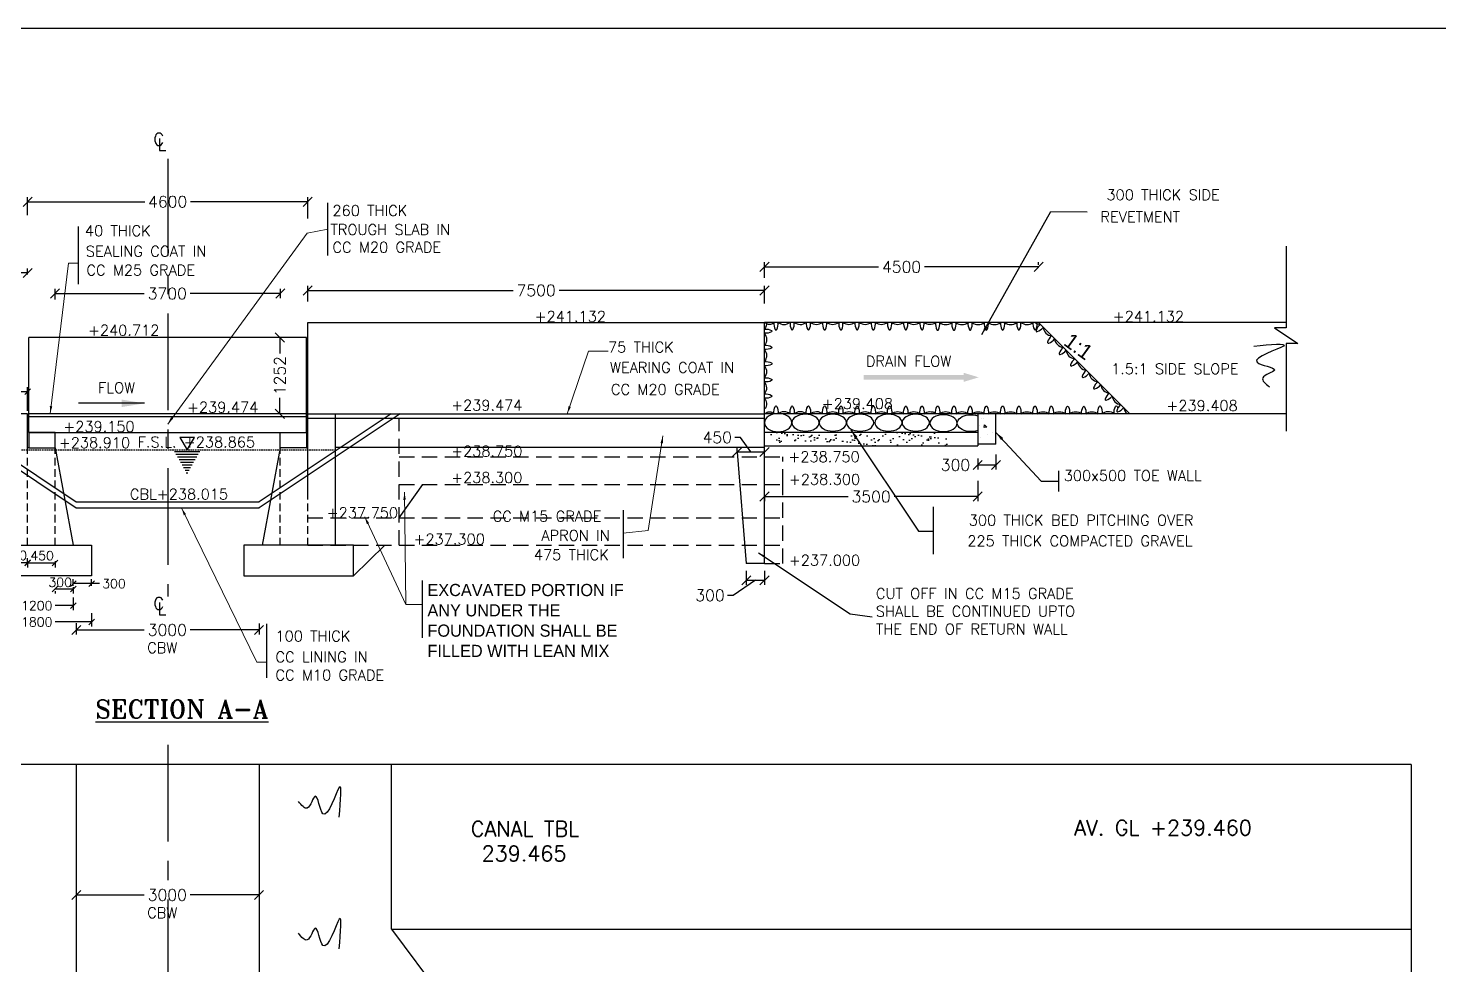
# Model space of a CAD drawing. Header units: inches. Extents: x 103704 to 206073, y -77340 to 89240.
# Drawn here: x 157000 to 180161, y -50198 to -34818 of the extents above; entities that cross this region are included whole.
import ezdxf
from ezdxf.enums import TextEntityAlignment as Align

# ---------------------------------------------------------------- set-up
doc = ezdxf.new("R2010")
doc.units = ezdxf.units.IN
doc.header["$LTSCALE"] = 100
doc.header["$MEASUREMENT"] = 0
doc.header["$PDMODE"] = 3
doc.linetypes.add('CENTER', pattern=[50.8, 31.75, -6.35, 6.35, -6.35])
doc.linetypes.add('DASHED2', pattern=[0.375, 0.25, -0.125])
for name, color, linetype in [('Center Line', 7, 'CENTER'), ('Dim', 7, 'Continuous'), ('dimensions', 7, 'Continuous'), ('HATCH', 8, 'Continuous'), ('HIDDEN LIGHT', 31, 'DASHED2'), ('Text', 7, 'Continuous')]:
    doc.layers.add(name, color=color, linetype=linetype)
doc.styles.add('ROMANS', font='romans')
doc.styles.add('ROMANT', font='romant')
doc.styles.get("Standard").update_dxf_attribs({"font": ''})
doc.styles.get('Standard').set_extended_font_data('Univers Extended')
doc.dimstyles.new('Raj-75', dxfattribs={"dimscale": 75, "dimtxt": 2, "dimasz": 1.25, "dimexe": 1, "dimexo": 0.625, "dimtad": 0, "dimtxsty": 'ROMANS', "dimblk": 'OBLIQUE', "dimcen": 1.25, "dimclrd": 256, "dimclre": 256, "dimclrt": 256, "dimadec": 0, "dimazin": 0, "dimtfac": 1, "dimtmove": 1, "dimatfit": 3, "dimfxl": 1, "dimlwd": -1, "dimlwe": -1, "dimarcsym": 0})
doc.dimstyles.new('SUR', dxfattribs={"dimscale": 50, "dimtxt": 2.5, "dimasz": 2.5, "dimexe": 1.5, "dimexo": 1.5, "dimtad": 1, "dimzin": 12, "dimtxsty": 'ROMANS', "dimcen": 2.5, "dimadec": 0, "dimazin": 0, "dimtfac": 1, "dimtmove": 0, "dimatfit": 3, "dimfxl": 1, "dimlwd": 15, "dimlwe": 15, "dimarcsym": 0})

# ---------------------------------------------------------------- blocks, each defined once
blk = doc.blocks.new('_Oblique')
at = {"color": 0, "linetype": 'ByBlock', "lineweight": -2}
blk.add_line((-0.5, -0.5), (0.5, 0.5), dxfattribs=at)
blk = doc.blocks.new('*D130')
at = {"layer": 'Defpoints', "color": 0, "ltscale": 5, "transparency": 16777216}
for p in [(300, -2179), (300, -2262), (600, -2262)]:
    blk.add_point(p, dxfattribs=at)
at = {"layer": 'Dim', "ltscale": 5, "transparency": 16777216}
for p, q in [((300, -2216), (300, -2104)), ((600, -2179), (300, -2179)), ((600, -2216), (600, -2104)), ((729, -2179), (600, -2179))]:
    blk.add_line(p, q, dxfattribs=at)
at = {"layer": 'Dim', "ltscale": 5, "transparency": 16777216, "xscale": 93.75, "yscale": 93.75, "zscale": 93.75, "rotation": 180}
blk.add_blockref('_Oblique', (300, -2179), dxfattribs=at)
at = {"layer": 'Dim', "ltscale": 5, "transparency": 16777216, "xscale": 93.75, "yscale": 93.75, "zscale": 93.75}
blk.add_blockref('_Oblique', (600, -2179), dxfattribs=at)
at = {"layer": 'Dim', "ltscale": 5, "transparency": 16777216, "insert": (968, -2179), "char_height": 150, "attachment_point": 5, "style": 'ROMANS'}
blk.add_mtext('300', dxfattribs=at)
blk = doc.blocks.new('*D131')
at = {"layer": 'Defpoints', "color": 0, "ltscale": 5, "transparency": 16777216}
for p in [(0, -2256), (0, -2268), (300, -2193)]:
    blk.add_point(p, dxfattribs=at)
at = {"layer": 'Dim', "ltscale": 5, "transparency": 16777216}
for p, q in [((300, -2268), (0, -2268)), ((0, -2303), (0, -2343)), ((300, -2240), (300, -2343))]:
    blk.add_line(p, q, dxfattribs=at)
at = {"layer": 'Dim', "ltscale": 5, "transparency": 16777216, "xscale": 93.75, "yscale": 93.75, "zscale": 93.75, "rotation": 180}
blk.add_blockref('_Oblique', (0, -2268), dxfattribs=at)
at = {"layer": 'Dim', "ltscale": 5, "transparency": 16777216, "xscale": 93.75, "yscale": 93.75, "zscale": 93.75}
blk.add_blockref('_Oblique', (300, -2268), dxfattribs=at)
at = {"layer": 'Dim', "ltscale": 5, "transparency": 16777216, "insert": (85, -2158), "char_height": 150, "attachment_point": 5, "style": 'ROMANS'}
blk.add_mtext('300', dxfattribs=at)
blk = doc.blocks.new('*D132')
at = {"layer": 'Defpoints', "color": 0, "ltscale": 5, "transparency": 16777216}
for p in [(-450, -1767), (-450, -1841), (0, -1766)]:
    blk.add_point(p, dxfattribs=at)
at = {"layer": 'Dim', "ltscale": 5, "transparency": 16777216}
for p, q in [((-450, -1814), (-450, -1916)), ((0, -1841), (-450, -1841)), ((0, -1812), (0, -1916))]:
    blk.add_line(p, q, dxfattribs=at)
at = {"layer": 'Dim', "ltscale": 5, "transparency": 16777216, "xscale": 93.75, "yscale": 93.75, "zscale": 93.75, "rotation": 180}
blk.add_blockref('_Oblique', (-450, -1841), dxfattribs=at)
at = {"layer": 'Dim', "ltscale": 5, "transparency": 16777216, "xscale": 93.75, "yscale": 93.75, "zscale": 93.75}
blk.add_blockref('_Oblique', (0, -1841), dxfattribs=at)
at = {"layer": 'Dim', "ltscale": 5, "transparency": 16777216, "insert": (-212, -1721), "char_height": 150, "attachment_point": 5, "style": 'ROMANS'}
blk.add_mtext('450', dxfattribs=at)
blk = doc.blocks.new('*D133')
at = {"layer": 'Defpoints', "color": 0, "ltscale": 5, "transparency": 16777216}
for p in [(-900, -1837), (-900, -1899), (-450, -1899)]:
    blk.add_point(p, dxfattribs=at)
at = {"layer": 'Dim', "ltscale": 5, "transparency": 16777216}
for p, q in [((-900, -1837), (-994, -1837)), ((-900, -1852), (-900, -1762)), ((-450, -1837), (-900, -1837)), ((-450, -1852), (-450, -1762)), ((-450, -1837), (-356, -1837))]:
    blk.add_line(p, q, dxfattribs=at)
at = {"layer": 'Dim', "ltscale": 5, "transparency": 16777216, "xscale": 93.75, "yscale": 93.75, "zscale": 93.75}
blk.add_blockref('_Oblique', (-900, -1837), dxfattribs=at)
at = {"layer": 'Dim', "ltscale": 5, "transparency": 16777216, "xscale": 93.75, "yscale": 93.75, "zscale": 93.75, "rotation": 180}
blk.add_blockref('_Oblique', (-450, -1837), dxfattribs=at)
at = {"layer": 'Dim', "ltscale": 5, "transparency": 16777216, "insert": (-653, -1717), "char_height": 150, "attachment_point": 5, "style": 'ROMANS'}
blk.add_mtext('450', dxfattribs=at)
blk = doc.blocks.new('*D134')
at = {"layer": 'Defpoints', "color": 0, "ltscale": 5, "transparency": 16777216}
for p in [(-1200, -1837), (-1200, -1920), (-900, -1920)]:
    blk.add_point(p, dxfattribs=at)
at = {"layer": 'Dim', "ltscale": 5, "transparency": 16777216}
for p, q in [((-1200, -1873), (-1200, -1762)), ((-900, -1837), (-1200, -1837)), ((-900, -1873), (-900, -1762))]:
    blk.add_line(p, q, dxfattribs=at)
at = {"layer": 'Dim', "ltscale": 5, "transparency": 16777216, "xscale": 93.75, "yscale": 93.75, "zscale": 93.75, "rotation": 180}
blk.add_blockref('_Oblique', (-1200, -1837), dxfattribs=at)
at = {"layer": 'Dim', "ltscale": 5, "transparency": 16777216, "xscale": 93.75, "yscale": 93.75, "zscale": 93.75}
blk.add_blockref('_Oblique', (-900, -1837), dxfattribs=at)
at = {"layer": 'Dim', "ltscale": 5, "transparency": 16777216, "insert": (-1043, -1700), "char_height": 150, "attachment_point": 5, "style": 'ROMANS'}
blk.add_mtext('300', dxfattribs=at)
blk = doc.blocks.new('*D135')
at = {"layer": 'Defpoints', "color": 0, "ltscale": 5, "transparency": 16777216}
for p in [(-1200, -2617), (600, -2617), (-1200, -2809)]:
    blk.add_point(p, dxfattribs=at)
at = {"layer": 'Dim', "ltscale": 5, "transparency": 16777216}
for p, q in [((-1200, -2663), (-1200, -2884)), ((600, -2663), (600, -2884)), ((-1200, -2809), (-600, -2809)), ((600, -2809), (0, -2809))]:
    blk.add_line(p, q, dxfattribs=at)
at = {"layer": 'Dim', "ltscale": 5, "transparency": 16777216, "xscale": 93.75, "yscale": 93.75, "zscale": 93.75, "rotation": 180}
blk.add_blockref('_Oblique', (-1200, -2809), dxfattribs=at)
at = {"layer": 'Dim', "ltscale": 5, "transparency": 16777216, "xscale": 93.75, "yscale": 93.75, "zscale": 93.75}
blk.add_blockref('_Oblique', (600, -2809), dxfattribs=at)
at = {"layer": 'Dim', "ltscale": 5, "transparency": 16777216, "insert": (-300, -2809), "char_height": 150, "attachment_point": 5, "style": 'ROMANS'}
blk.add_mtext('1800', dxfattribs=at)
blk = doc.blocks.new('*D136')
at = {"layer": 'Defpoints', "color": 0, "ltscale": 5, "transparency": 16777216}
for p in [(-900, -2362), (-900, -2541), (300, -2362)]:
    blk.add_point(p, dxfattribs=at)
at = {"layer": 'Dim', "ltscale": 5, "transparency": 16777216}
for p, q in [((-900, -2409), (-900, -2616)), ((-900, -2541), (-600, -2541)), ((300, -2541), (0, -2541)), ((300, -2409), (300, -2616))]:
    blk.add_line(p, q, dxfattribs=at)
at = {"layer": 'Dim', "ltscale": 5, "transparency": 16777216, "xscale": 93.75, "yscale": 93.75, "zscale": 93.75, "rotation": 180}
blk.add_blockref('_Oblique', (-900, -2541), dxfattribs=at)
at = {"layer": 'Dim', "ltscale": 5, "transparency": 16777216, "xscale": 93.75, "yscale": 93.75, "zscale": 93.75}
blk.add_blockref('_Oblique', (300, -2541), dxfattribs=at)
at = {"layer": 'Dim', "ltscale": 5, "transparency": 16777216, "insert": (-300, -2541), "char_height": 150, "attachment_point": 5, "style": 'ROMANS'}
blk.add_mtext('1200', dxfattribs=at)
blk = doc.blocks.new('*D8')
at = {"layer": 'Defpoints', "color": 0, "transparency": 16777216}
for p in [(156990, -38837), (156990, -38909), (151990, -39067)]:
    blk.add_point(p, dxfattribs=at)
at = {"layer": 'Dim', "transparency": 16777216}
for p, q in [((151990, -39020), (151990, -38762)), ((151990, -38837), (154113, -38837)), ((156990, -38837), (154867, -38837)), ((156990, -38862), (156990, -38762))]:
    blk.add_line(p, q, dxfattribs=at)
at = {"layer": 'Dim', "transparency": 16777216, "xscale": 150, "yscale": 150, "zscale": 150, "rotation": 180}
blk.add_blockref('_Oblique', (151990, -38837), dxfattribs=at)
at = {"layer": 'Dim', "transparency": 16777216, "xscale": 150, "yscale": 150, "zscale": 150}
blk.add_blockref('_Oblique', (156990, -38837), dxfattribs=at)
at = {"layer": 'Dim', "transparency": 16777216, "insert": (154490, -38837), "char_height": 187.5, "attachment_point": 5, "style": 'ROMANS'}
blk.add_mtext('5000', dxfattribs=at)
blk = doc.blocks.new('*D9')
at = {"layer": 'Defpoints', "color": 0, "transparency": 16777216}
for p in [(157440, -39321), (161140, -39175), (161140, -39300)]:
    blk.add_point(p, dxfattribs=at)
at = {"layer": 'Dim', "transparency": 16777216}
for p, q in [((157440, -39274), (157440, -39100)), ((161140, -39253), (161140, -39100)), ((157440, -39175), (158906, -39175)), ((161140, -39175), (159661, -39175))]:
    blk.add_line(p, q, dxfattribs=at)
at = {"layer": 'Dim', "transparency": 16777216, "xscale": 150, "yscale": 150, "zscale": 150, "rotation": 180}
blk.add_blockref('_Oblique', (157440, -39175), dxfattribs=at)
at = {"layer": 'Dim', "transparency": 16777216, "xscale": 150, "yscale": 150, "zscale": 150}
blk.add_blockref('_Oblique', (161140, -39175), dxfattribs=at)
at = {"layer": 'Dim', "transparency": 16777216, "insert": (159284, -39175), "char_height": 187.5, "attachment_point": 5, "style": 'ROMANS'}
blk.add_mtext('3700', dxfattribs=at)
blk = doc.blocks.new('*D10')
at = {"layer": 'Defpoints', "color": 0, "transparency": 16777216}
for p in [(169090, -39125), (161590, -39353), (169090, -39387)]:
    blk.add_point(p, dxfattribs=at)
at = {"layer": 'Dim', "transparency": 16777216}
for p, q in [((161590, -39306), (161590, -39050)), ((161590, -39125), (164963, -39125)), ((169090, -39125), (165717, -39125)), ((169090, -39340), (169090, -39050))]:
    blk.add_line(p, q, dxfattribs=at)
at = {"layer": 'Dim', "transparency": 16777216, "xscale": 150, "yscale": 150, "zscale": 150, "rotation": 180}
blk.add_blockref('_Oblique', (161590, -39125), dxfattribs=at)
at = {"layer": 'Dim', "transparency": 16777216, "xscale": 150, "yscale": 150, "zscale": 150}
blk.add_blockref('_Oblique', (169090, -39125), dxfattribs=at)
at = {"layer": 'Dim', "transparency": 16777216, "insert": (165340, -39125), "char_height": 187.5, "attachment_point": 5, "style": 'ROMANS'}
blk.add_mtext('7500', dxfattribs=at)
blk = doc.blocks.new('*D13')
at = {"layer": 'Defpoints', "color": 0, "transparency": 16777216}
for p in [(168640, -41825), (169090, -41777), (169090, -41825)]:
    blk.add_point(p, dxfattribs=at)
at = {"layer": 'Dim', "transparency": 16777216}
for p, q in [((168696, -41538), (168602, -41538)), ((168865, -41777), (168696, -41538)), ((168640, -41778), (168640, -41702)), ((168640, -41777), (169090, -41777)), ((169090, -41778), (169090, -41702))]:
    blk.add_line(p, q, dxfattribs=at)
at = {"layer": 'Dim', "transparency": 16777216, "xscale": 150, "yscale": 150, "zscale": 150, "rotation": 180}
blk.add_blockref('_Oblique', (168640, -41777), dxfattribs=at)
at = {"layer": 'Dim', "transparency": 16777216, "xscale": 150, "yscale": 150, "zscale": 150}
blk.add_blockref('_Oblique', (169090, -41777), dxfattribs=at)
at = {"layer": 'Dim', "transparency": 16777216, "insert": (168314, -41538), "char_height": 187.5, "attachment_point": 5, "style": 'ROMANS'}
blk.add_mtext('450', dxfattribs=at)
blk = doc.blocks.new('Water Level')
for p, q in [((595, -94), (-595, -94)), ((523, -219), (-523, -219)), ((451, -344), (-451, -344)), ((379, -469), (-379, -469)), ((307, -594), (-307, -594)), ((234, -719), (-234, -719)), ((162, -844), (-162, -844)), ((90, -969), (-90, -969)), ((41, -1094), (-36, -1094))]:
    blk.add_line(p, q)
blk.add_lwpolyline([(342, 592), (-342, 592), (0, 0)], close=True)
blk = doc.blocks.new('canal sec')
at = {"color": 30}
for p, q in [((183390, -1037), (186390, -1037)), ((183390, -1137), (186390, -1137))]:
    blk.add_line(p, q, dxfattribs=at)
at = {"layer": 'Dim'}
for p, q in [((181073, 408), (183390, -1137)), ((181223, 408), (183390, -1037)), ((188708, 408), (186390, -1137)), ((188558, 408), (186390, -1037))]:
    blk.add_line(p, q, dxfattribs=at)
blk.add_lwpolyline([(181741, 109), (182077, 109), (182077, -115)], dxfattribs=at)
at = {"layer": 'HIDDEN LIGHT', "color": 4}
blk.add_line((182115, -187), (187665, -187), dxfattribs=at)
at = {"layer": 'HATCH', "xscale": 0.3499999999985448, "yscale": 0.3499999999985448, "zscale": 0.3499999999985448}
blk.add_blockref('Water Level', (185209, -187), dxfattribs=at)
at = {"color": 30}
for s, p in [('1.5', (181759, 148)), (' 1', (182010, -70))]:
    blk.add_text(s, height=140, dxfattribs=at).set_placement(p)
at = {"layer": 'Text', "color": 4, "style": 'ROMANS'}
blk.add_text('F.S.L. +238.865', height=175, dxfattribs=at).set_placement((184398, -145))
at = {"layer": 'Text', "insert": (185882, -825), "char_height": 175, "width": 2277.28, "attachment_point": 3, "style": 'ROMANS'}
blk.add_mtext('CBL+238.015', dxfattribs=at)
blk = doc.blocks.new('*D32')
at = {"layer": 'Defpoints', "color": 0, "transparency": 16777216}
for p in [(161132, -39898), (161332, -39898), (161332, -41150)]:
    blk.add_point(p, dxfattribs=at)
at = {"layer": 'Dim', "transparency": 16777216}
for p, q in [((161285, -39898), (161057, -39898)), ((161132, -39898), (161132, -40160)), ((161132, -41150), (161132, -40887)), ((161285, -41150), (161057, -41150))]:
    blk.add_line(p, q, dxfattribs=at)
at = {"layer": 'Dim', "transparency": 16777216, "xscale": 150, "yscale": 150, "zscale": 150}
for p, rotation in [((161132, -39898), 90), ((161132, -41150), 270)]:
    blk.add_blockref('_Oblique', p, dxfattribs=dict(at, rotation=rotation))
at = {"layer": 'Dim', "transparency": 16777216, "insert": (161132, -40524), "char_height": 187.5, "attachment_point": 5, "rotation": 90, "style": 'ROMANS'}
blk.add_mtext('1252', dxfattribs=at)
blk = doc.blocks.new('*D68')
at = {"layer": 'Defpoints', "color": 0, "transparency": 16777216}
for p in [(168790, -43685), (169090, -43685), (169090, -43884)]:
    blk.add_point(p, dxfattribs=at)
at = {"layer": 'Dim', "transparency": 16777216}
for p, q in [((168790, -43731), (168790, -43959)), ((169090, -43731), (169090, -43959)), ((168940, -43884), (168577, -44132)), ((168790, -43884), (169090, -43884)), ((168577, -44132), (168483, -44132))]:
    blk.add_line(p, q, dxfattribs=at)
at = {"layer": 'Dim', "transparency": 16777216, "xscale": 150, "yscale": 150, "zscale": 150, "rotation": 180}
blk.add_blockref('_Oblique', (168790, -43884), dxfattribs=at)
at = {"layer": 'Dim', "transparency": 16777216, "xscale": 150, "yscale": 150, "zscale": 150}
blk.add_blockref('_Oblique', (169090, -43884), dxfattribs=at)
at = {"layer": 'Dim', "transparency": 16777216, "insert": (168195, -44132), "char_height": 187.5, "attachment_point": 5, "style": 'ROMANS'}
blk.add_mtext('300', dxfattribs=at)
blk = doc.blocks.new('abt')
at = {"ltscale": 5}
for p, q in [((130832, -23289), (130832, -22979)), ((130402, -23539), (130102, -25139))]:
    blk.add_line(p, q, dxfattribs=at)
at = {"linetype": 'DASHED2', "ltscale": 5}
for p, q in [((130402, -25139), (130402, -23539)), ((130852, -25139), (130852, -23539))]:
    blk.add_line(p, q, dxfattribs=at)
at = {"ltscale": 5}
blk.add_lwpolyline([(130832, -23539), (130852, -23539), (130852, -22979), (131302, -22979), (131302, -25139)], dxfattribs=at)
for points in [[(130402, -23289), (130832, -23289), (130832, -23539), (130402, -23539)], [(129802, -25639), (131602, -25639), (131602, -25139), (129802, -25139)]]:
    blk.add_lwpolyline(points, close=True, dxfattribs=at)
blk = doc.blocks.new('*D70')
at = {"layer": 'Defpoints', "color": 0, "transparency": 16777216}
for p in [(161590, -37669), (156990, -37934), (161590, -37989)]:
    blk.add_point(p, dxfattribs=at)
at = {"layer": 'Dim', "transparency": 16777216}
for p, q in [((156990, -37887), (156990, -37594)), ((156990, -37669), (158913, -37669)), ((161590, -37669), (159667, -37669)), ((161590, -37942), (161590, -37594))]:
    blk.add_line(p, q, dxfattribs=at)
at = {"layer": 'Dim', "transparency": 16777216, "xscale": 150, "yscale": 150, "zscale": 150, "rotation": 180}
blk.add_blockref('_Oblique', (156990, -37669), dxfattribs=at)
at = {"layer": 'Dim', "transparency": 16777216, "xscale": 150, "yscale": 150, "zscale": 150}
blk.add_blockref('_Oblique', (161590, -37669), dxfattribs=at)
at = {"layer": 'Dim', "transparency": 16777216, "insert": (159290, -37669), "char_height": 187.5, "attachment_point": 5, "style": 'ROMANS'}
blk.add_mtext('4600', dxfattribs=at)
blk = doc.blocks.new('*D81')
at = {"layer": 'Defpoints', "color": 0, "transparency": 16777216}
for p in [(172590, -41840), (172890, -41773), (172890, -41991)]:
    blk.add_point(p, dxfattribs=at)
at = {"layer": 'Dim', "transparency": 16777216}
for p, q in [((172590, -41886), (172590, -42066)), ((172890, -41820), (172890, -42066)), ((172590, -41991), (172890, -41991))]:
    blk.add_line(p, q, dxfattribs=at)
at = {"layer": 'Dim', "transparency": 16777216, "xscale": 150, "yscale": 150, "zscale": 150, "rotation": 180}
blk.add_blockref('_Oblique', (172590, -41991), dxfattribs=at)
at = {"layer": 'Dim', "transparency": 16777216, "xscale": 150, "yscale": 150, "zscale": 150}
blk.add_blockref('_Oblique', (172890, -41991), dxfattribs=at)
at = {"layer": 'Dim', "transparency": 16777216, "insert": (172225, -41991), "char_height": 187.5, "attachment_point": 5, "style": 'ROMANS'}
blk.add_mtext('300', dxfattribs=at)
blk = doc.blocks.new('*D79')
at = {"layer": 'Defpoints', "color": 0, "transparency": 16777216}
for p in [(172590, -42204), (169090, -42463, 0), (169090, -42509)]:
    blk.add_point(p, dxfattribs=at)
at = {"layer": 'Dim', "transparency": 16777216}
for p, q in [((172590, -42251), (172590, -42584)), ((169090, -42509), (170463, -42509)), ((169090, -42510), (169090, -42584)), ((172590, -42509), (171217, -42509))]:
    blk.add_line(p, q, dxfattribs=at)
at = {"layer": 'Dim', "transparency": 16777216, "xscale": 150, "yscale": 150, "zscale": 150, "rotation": 180}
blk.add_blockref('_Oblique', (169090, -42509), dxfattribs=at)
at = {"layer": 'Dim', "transparency": 16777216, "xscale": 150, "yscale": 150, "zscale": 150}
blk.add_blockref('_Oblique', (172590, -42509), dxfattribs=at)
at = {"layer": 'Dim', "transparency": 16777216, "insert": (170840, -42509), "char_height": 187.5, "attachment_point": 5, "style": 'ROMANS'}
blk.add_mtext('3500', dxfattribs=at)
blk = doc.blocks.new('*D80')
at = {"layer": 'Defpoints', "color": 0, "transparency": 16777216}
for p in [(169090, -38737), (173590, -38751), (169090, -38965)]:
    blk.add_point(p, dxfattribs=at)
at = {"layer": 'Dim', "transparency": 16777216}
for p, q in [((169090, -38918), (169090, -38662)), ((173590, -38704), (173590, -38662)), ((169090, -38737), (170963, -38737)), ((173590, -38737), (171717, -38737))]:
    blk.add_line(p, q, dxfattribs=at)
at = {"layer": 'Dim', "transparency": 16777216, "xscale": 150, "yscale": 150, "zscale": 150, "rotation": 180}
blk.add_blockref('_Oblique', (169090, -38737), dxfattribs=at)
at = {"layer": 'Dim', "transparency": 16777216, "xscale": 150, "yscale": 150, "zscale": 150}
blk.add_blockref('_Oblique', (173590, -38737), dxfattribs=at)
at = {"layer": 'Dim', "transparency": 16777216, "insert": (171340, -38737), "char_height": 187.5, "attachment_point": 5, "style": 'ROMANS'}
blk.add_mtext('4500', dxfattribs=at)
blk = doc.blocks.new('*D111')
at = {"layer": 'Defpoints', "color": 0, "transparency": 16777216}
for p in [(157790, -44542), (160790, -44548), (160790, -44700)]:
    blk.add_point(p, dxfattribs=at)
at = {"layer": 'Dim', "transparency": 16777216}
for p, q in [((157790, -44589), (157790, -44775)), ((157790, -44700), (158906, -44700)), ((160790, -44700), (159661, -44700)), ((160790, -44595), (160790, -44775))]:
    blk.add_line(p, q, dxfattribs=at)
at = {"layer": 'Dim', "transparency": 16777216, "xscale": 150, "yscale": 150, "zscale": 150, "rotation": 180}
blk.add_blockref('_Oblique', (157790, -44700), dxfattribs=at)
at = {"layer": 'Dim', "transparency": 16777216, "xscale": 150, "yscale": 150, "zscale": 150}
blk.add_blockref('_Oblique', (160790, -44700), dxfattribs=at)
at = {"layer": 'Dim', "transparency": 16777216, "insert": (159284, -44700), "char_height": 187.5, "attachment_point": 5, "style": 'ROMANS'}
blk.add_mtext('3000', dxfattribs=at)
blk = doc.blocks.new('*D112')
at = {"layer": 'Defpoints', "color": 0, "transparency": 16777216}
for p in [(157790, -48893), (160790, -48899), (160790, -49052)]:
    blk.add_point(p, dxfattribs=at)
at = {"layer": 'Dim', "transparency": 16777216}
for p, q in [((157790, -48940), (157790, -49127)), ((157790, -49052), (158906, -49052)), ((160790, -49052), (159661, -49052)), ((160790, -48946), (160790, -49127))]:
    blk.add_line(p, q, dxfattribs=at)
at = {"layer": 'Dim', "transparency": 16777216, "xscale": 150, "yscale": 150, "zscale": 150, "rotation": 180}
blk.add_blockref('_Oblique', (157790, -49052), dxfattribs=at)
at = {"layer": 'Dim', "transparency": 16777216, "xscale": 150, "yscale": 150, "zscale": 150}
blk.add_blockref('_Oblique', (160790, -49052), dxfattribs=at)
at = {"layer": 'Dim', "transparency": 16777216, "insert": (159284, -49052), "char_height": 187.5, "attachment_point": 5, "style": 'ROMANS'}
blk.add_mtext('3000', dxfattribs=at)
blk = doc.blocks.new('*D128')
at = {"layer": 'Defpoints', "color": 0, "transparency": 16777216}
for p in [(155490, -40788), (155490, -40914), (156990, -41150)]:
    blk.add_point(p, dxfattribs=at)
at = {"layer": 'Dim', "transparency": 16777216}
for p, q in [((155490, -40867), (155490, -40713)), ((156990, -41103), (156990, -40713)), ((155490, -40788), (155929, -40788)), ((156990, -40788), (156551, -40788))]:
    blk.add_line(p, q, dxfattribs=at)
at = {"layer": 'Dim', "transparency": 16777216, "xscale": 93.75, "yscale": 93.75, "zscale": 93.75, "rotation": 180}
blk.add_blockref('_Oblique', (155490, -40788), dxfattribs=at)
at = {"layer": 'Dim', "transparency": 16777216, "xscale": 93.75, "yscale": 93.75, "zscale": 93.75}
blk.add_blockref('_Oblique', (156990, -40788), dxfattribs=at)
at = {"layer": 'Dim', "transparency": 16777216, "insert": (156240, -40788), "char_height": 150, "attachment_point": 5, "style": 'ROMANS'}
blk.add_mtext('2000', dxfattribs=at)
blk = doc.blocks.new('A$C61032902')
at = {"linetype": 'DASHED2', "ltscale": 5}
for p, q in [((-900, -1550), (-900, 610)), ((-450, -1550), (-450, 50)), ((0, -1550), (0, 50))]:
    blk.add_line(p, q, dxfattribs=at)
at = {"ltscale": 5}
for p, q in [((-430, 300), (-430, 610)), ((0, 50), (300, -1550))]:
    blk.add_line(p, q, dxfattribs=at)
blk.add_lwpolyline([(-430, 50), (-450, 50), (-450, 610), (-900, 610)], dxfattribs=at)
for points in [[(0, 300), (-430, 300), (-430, 50), (0, 50)], [(600, -2050), (-1200, -2050), (-1200, -1550), (600, -1550)]]:
    blk.add_lwpolyline(points, close=True, dxfattribs=at)
at = {"layer": 'Dim', "ltscale": 5}
for base, p1, p2, picture, middle in [((-1200, -1836.625), (-900, -1919.777), (-1200, -1919.777), '*D134', (-1042.54, -1700.15)), ((-900, -1836.508), (-450, -1898.625), (-900, -1898.625), '*D133', (-652.632, -1716.977)), ((-450, -1840.584), (0, -1765.584), (-450, -1767.173), '*D132', (-212.413, -1721.053)), ((0, -2267.822), (300, -2192.822), (0, -2255.959), '*D131', (84.993, -2157.681)), ((300, -2179.322), (600, -2262.474), (300, -2262.474), '*D130', (968.493, -2167.181))]:
    dim = blk.add_linear_dim(base=base, p1=p1, p2=p2, angle=180, dimstyle='Raj-75', dxfattribs=at)
    dim.commit()
    dim.dimension.update_dxf_attribs({"geometry": picture, "text_midpoint": middle, "dimtype": 128})
for base, p1, p2, picture, middle in [((-900, -2541.093), (300, -2362), (-900, -2362), '*D136', (-300, -2541.093)), ((-1200, -2809.138), (600, -2616.5), (-1200, -2616.5), '*D135', (-300, -2809.138))]:
    dim = blk.add_linear_dim(base=base, p1=p1, p2=p2, angle=180, dimstyle='Raj-75', dxfattribs=at)
    dim.commit()
    dim.dimension.update_dxf_attribs({"geometry": picture, "text_midpoint": middle})

msp = doc.modelspace()

# ---------------------------------------------------------------- hatches: boundary and pattern name
at = {"layer": 'Dim'}
msp.add_hatch(color=0, dxfattribs=at).paths.add_polyline_path([(172608.603, -40551.538), (172358.73, -40476.538), (172358.73, -40514.682), (170716.058, -40514.682), (170716.058, -40589.682), (172358.73, -40589.682), (172358.73, -40626.538)])
h = msp.add_hatch(dxfattribs=at)
h.set_pattern_fill('AR-SAND', color=0, scale=100, style=0)
h.set_pattern_definition([(142.5, (313027.05, -12998.23), (6.29934, 192.68238), [0, -152, 0, -170, 0, -162.5]), (172.5, (313027.05, -12998.23), (-176.97767, 282.2146), [0, -82, 0, -137, 0, -52.5]), (212.5, (313150.05, -12998.23), (-311.41419, 0.5659), [0, -50, 0, -180, 0, -235]), (222.5, (313150.05, -12998.23), (-300.61266, 87.76756), [0, -25, 0, -118, 0, -135])])
h.paths.add_polyline_path([(169090.007, -41674.54), (169090.007, -41449.54), (172090.007, -41449.54), (172090.007, -41674.54)])

# ---------------------------------------------------------------- linework, layer by layer
at = {"color": 0, "ltscale": 5}
for p, q in [((161590.007, -39649.54), (169090.007, -39649.54)), ((161590.007, -42527.54), (161590.007, -39649.54)), ((169090.007, -43609.54), (169090.007, -39649.54)), ((157010.007, -41459.54), (157010.007, -39897.54)), ((161570.007, -39897.54), (157010.007, -39897.54)), ((161570.007, -41449.54), (161570.007, -39897.54)), ((161590.007, -41149.54), (157010.007, -41149.54)), ((161590.007, -41149.54), (157010.007, -41149.54)), ((161590.007, -41199.54), (157010.007, -41199.54)), ((161590.007, -41149.54), (169090.007, -41149.54)), ((161590.007, -41224.54), (169090.007, -41224.54)), ((157010.007, -41459.54), (161590.007, -41459.54)), ((162040.007, -41699.54), (169090.007, -41699.54))]:
    msp.add_line(p, q, dxfattribs=at)
at = {"color": 0, "linetype": 'DASHED2', "ltscale": 10}
for p, q in [((163090.007, -43309.54), (163090.007, -41224.54)), ((163090.007, -41859.54), (169390.007, -41859.54)), ((169390.007, -42309.54), (169390.007, -41859.54)), ((163090.007, -42309.54), (169390.007, -42309.54)), ((169390.007, -43609.54), (169390.007, -42309.54)), ((161590.007, -42859.54), (163090.007, -42859.54)), ((163090.007, -42859.54), (169390.007, -42859.54)), ((161590.007, -43309.54), (163090.007, -43309.54)), ((163090.007, -43309.54), (169390.007, -43309.54)), ((169090.007, -43609.54), (169390.007, -43609.54))]:
    msp.add_line(p, q, dxfattribs=at)
at = {"color": 0, "ltscale": 5}
for points in [[(177654.505, -38397.89), (177654.505, -39736.06), (177465.95, -39736.06), (177848.402, -39993.554), (177654.505, -39993.554), (177654.505, -41433.946)], [(179705.906, -46908.221), (179705.906, -57990.694), (180083.018, -57990.694), (179318.114, -58505.683), (179705.906, -58505.683), (179705.906, -67913.97), (180083.018, -67913.97), (179318.114, -68428.958), (179705.906, -68428.958), (179705.906, -74243.747), (142960.405, -74243.747)]]:
    msp.add_lwpolyline(points, dxfattribs=at)
at = {"color": 0, "ltscale": 5, "start_tangent": (0.860944174, -0.508699449)}
for points in [[(162106.288, -47771.892), (162106.288, -47284.827), (161840.007, -47716.752), (161711.457, -47431.865), (161582.908, -47624.853), (161435.994, -47514.574)], [(162106.288, -49936.555), (162106.288, -49449.49), (161840.007, -49881.416), (161711.457, -49596.529), (161582.908, -49789.517), (161435.994, -49679.238)]]:
    msp.add_spline(points, degree=3, dxfattribs=at)
at = {"layer": 'Center Line', "color": 0, "ltscale": 0.5}
for p, q in [((159290.007, -36961.078), (159290.007, -44149.937)), ((159290.007, -46586), (159290.007, -74803))]:
    msp.add_line(p, q, dxfattribs=at)
at = {"layer": 'Dim', "color": 0, "ltscale": 5}
for p, q in [((161919.163, -38552.186), (161919.163, -37684.256)), ((157824.795, -39020.227), (157824.795, -38075.015)), ((166766.81, -42734.532), (166766.81, -43522.402)), ((163469.439, -43887.35), (163469.439, -44828.698)), ((160920.591, -45483.38), (160920.591, -44601.005))]:
    msp.add_line(p, q, dxfattribs=at)
at = {"layer": 'Dim', "color": 0}
for p, q in [((177654.505, -39649.54, -0.875), (169090.007, -39649.54, 0.014)), ((175090.007, -41149.54), (173590.007, -39649.54)), ((177654.505, -41149.54, -0.368), (169090.007, -41149.54)), ((172590.007, -41149.527, 0.081), (172590.007, -41674.54, -0.155)), ((172890.007, -41649.54, -0.145), (172890.007, -41149.54, -0.034)), ((169090.046, -41449.54, -0.034), (172590.003, -41449.54, -0.27)), ((172623.194, -41345.164, -0.27), (172623.194, -41345.164, -0.27)), ((172648.469, -41232.75, -0.27), (172648.469, -41232.75, -0.27)), ((172685.421, -41366.097, 0.122), (172685.421, -41366.097, 0.122)), ((172688.165, -41228.521, -0.27), (172688.165, -41228.521, -0.27)), ((172697.461, -41376.696, 0.122), (172702.985, -41329.211, 0.122)), ((172742.01, -41369.779, 0.122), (172697.542, -41376.675, 0.122)), ((172742.01, -41369.779, 0.122), (172703.066, -41329.19, 0.122)), ((172827.695, -41452.835, -0.427), (172827.695, -41452.835, -0.427)), ((169090.007, -41674.54, -0.034), (172590.007, -41674.54, -0.155)), ((172890.007, -41649.54, -0.134), (172590.007, -41649.54, -0.122)), ((172637.269, -41538.72, -0.427), (172637.269, -41538.72, -0.427)), ((172757.103, -41484.889, -0.427), (172757.103, -41484.889, -0.427)), ((168640.007, -41777.665), (168790.007, -43609.54)), ((173922.697, -42425.977, -0.427), (173922.697, -42087.203, -0.427)), ((163090.007, -42859.54), (163476.983, -42309.54)), ((171863.032, -43452.732, -0.191), (171863.032, -42677.037, -0.191)), ((162856.21, -43309.54), (162340.007, -43809.54)), ((169090.007, -43609.54), (168790.007, -43609.54)), ((179705.906, -46908.221), (142960.405, -46908.221)), ((157790.007, -46908.221), (157790.007, -59386.888)), ((160790.007, -46908.221), (160790.007, -59386.888)), ((162965.007, -49611.888), (162965.007, -46908.221)), ((162965.007, -49611.888), (179705.906, -49611.888)), ((162965.007, -49611.888), (165207.507, -52611.888))]:
    msp.add_line(p, q, dxfattribs=at)
msp.add_lwpolyline([(141256.193, -34818.455), (206015.26, -34818.455), (206015.26, -77340.097), (141256.193, -77340.097)], close=True, dxfattribs=at)
for points, elevation in [([(169122.637, -39649.54, -0.183637159), (169088.983, -39758.297, -0.144729543), (169206.684, -39782.057, -0.6124826), (169206.319, -39806.412, -0.144729543), (169087.961, -39826.642, -0.346456746), (169088.695, -40024.874, -0.144729543), (169206.396, -40048.634, -0.6124826), (169206.032, -40072.989, -0.144729543), (169087.673, -40093.219, -0.346456746), (169088.408, -40291.451, -0.144729543), (169206.109, -40315.211, -0.6124826), (169205.745, -40339.566, -0.144729543), (169087.386, -40359.796, -0.346456746), (169088.12, -40558.028, -0.144729543), (169205.821, -40581.787, -0.6124826), (169205.457, -40606.142, -0.144729543), (169087.098, -40626.373, -0.346456746), (169087.833, -40824.604, -0.144729543), (169205.534, -40848.364, -0.6124826), (169205.17, -40872.719, -0.144729543), (169086.811, -40892.95, -0.296847522), (169103.153, -41067.014)], 0.344), ([(169099.901, -39649.828, 0.430563342), (169242.265, -39649.828, 0.144729543), (169266.025, -39767.529, 0.6124826), (169290.38, -39767.165, 0.144729543), (169310.61, -39648.806, 0.346456746), (169508.842, -39649.54, 0.144729543), (169532.602, -39767.241, 0.6124826), (169556.957, -39766.877, 0.144729543), (169577.187, -39648.518, 0.346456746), (169775.419, -39649.253, 0.144729543), (169799.178, -39766.954, 0.6124826), (169823.533, -39766.59, 0.144729543), (169843.764, -39648.231, 0.346456746), (170041.996, -39648.965, 0.144729543), (170065.755, -39766.666, 0.6124826), (170090.11, -39766.302, 0.144729543), (170110.341, -39647.944, 0.346456746), (170308.572, -39648.678, 0.144729543), (170332.332, -39766.379, 0.6124826), (170356.687, -39766.015, 0.144729543), (170376.917, -39647.656, 0.346456746), (170575.149, -39648.391, 0.144729543), (170598.909, -39766.092, 0.6124826), (170623.264, -39765.727, 0.144729543), (170643.494, -39647.369, 0.346456746), (170841.726, -39648.103, 0.144729543), (170865.486, -39765.804, 0.6124826), (170889.841, -39765.44, 0.144729543), (170910.071, -39647.081, 0.346456746), (171108.303, -39647.816, 0.144729543), (171132.062, -39765.517, 0.6124826), (171156.417, -39765.153, 0.144729543), (171176.648, -39646.794, 0.346456746), (171374.88, -39647.528, 0.144729543), (171398.639, -39765.229, 0.6124826), (171422.994, -39764.865, 0.144729543), (171443.225, -39646.506, 0.346456746), (171641.456, -39647.241, 0.144729543), (171665.216, -39764.942, 0.6124826), (171689.571, -39764.578, 0.144729543), (171709.801, -39646.219, 0.323759272), (171897.412, -39654.576, 0.323759272)], -0.03), ([(171897.918, -39651.999, 0.144729543), (171921.677, -39769.7, 0.6124826), (171946.032, -39769.336, 0.144729543), (171966.263, -39650.977, 0.346456746), (172164.494, -39651.712, 0.144729543), (172188.254, -39769.413, 0.6124826), (172212.609, -39769.049, 0.144729543), (172232.84, -39650.69, 0.346456746), (172431.071, -39651.424, 0.144729543), (172454.831, -39769.125, 0.6124826), (172479.186, -39768.761, 0.144729543), (172499.416, -39650.403, 0.346456746), (172697.648, -39651.137, 0.144729543), (172721.408, -39768.838, 0.6124826), (172745.763, -39768.474, 0.144729543), (172765.993, -39650.115, 0.346456746), (172964.225, -39650.85, 0.144729543), (172987.984, -39768.551, 0.6124826), (173012.339, -39768.186, 0.144729543), (173032.57, -39649.828, 0.346456746), (173230.802, -39650.562, 0.144729543), (173254.561, -39768.263, 0.6124826), (173278.916, -39767.899, 0.144729543), (173299.147, -39649.54, 0.346456746), (173497.378, -39650.275, 0.144729543), (173521.138, -39767.976, 0.6124826), (173545.493, -39767.612, 0.113736856), (173567.199, -39675.013, 0.113736856)], -0.423), ([(173533.491, -39649.54, 0.14126938), (173615.219, -39684.17, 0.144729543), (173548.989, -39784.328, 0.6124826), (173566.502, -39801.258, 0.144729543), (173664.362, -39731.678, 0.346456746), (173804.291, -39872.093, 0.144729543), (173738.061, -39972.251, 0.6124826), (173755.574, -39989.181, 0.144729543), (173853.434, -39919.601, 0.346456746), (173993.363, -40060.016, 0.144729543), (173927.133, -40160.174, 0.6124826), (173944.646, -40177.104, 0.144729543), (174042.506, -40107.524, 0.346456746), (174182.435, -40247.939, 0.144729543), (174116.205, -40348.097, 0.6124826), (174133.718, -40365.027, 0.144729543), (174231.578, -40295.447, 0.346456746), (174371.507, -40435.862, 0.144729543), (174305.277, -40536.02, 0.6124826), (174322.79, -40552.95, 0.144729543), (174420.65, -40483.37, 0.346456746), (174560.579, -40623.785, 0.144729543), (174494.349, -40723.943, 0.6124826), (174511.862, -40740.873, 0.144729543), (174609.722, -40671.293, 0.346456746), (174749.651, -40811.708, 0.144729543), (174683.421, -40911.866, 0.6124826), (174700.934, -40928.796, 0.144729543), (174798.794, -40859.216, 0.346456746), (174938.723, -40999.631, 0.144729543), (174872.493, -41099.789, 0.6124826), (174890.006, -41116.719, 0.144729543), (174987.866, -41047.139, 0.187094964), (175042.032, -41149.54)], -0.358), ([(169099.901, -41146.219, -0.430563342), (169242.265, -41146.219, -0.144729543), (169266.025, -41028.518, -0.6124826), (169290.38, -41028.882, -0.144729543), (169310.61, -41147.241, -0.346456746), (169508.842, -41146.506, -0.144729543), (169532.602, -41028.805, -0.6124826), (169556.957, -41029.17, -0.144729543), (169577.187, -41147.528, -0.346456746), (169775.419, -41146.794, -0.144729543), (169799.178, -41029.093, -0.6124826), (169823.533, -41029.457, -0.144729543), (169843.764, -41147.816, -0.346456746), (170041.996, -41147.081, -0.144729543), (170065.755, -41029.38, -0.6124826), (170090.11, -41029.744, -0.144729543), (170110.341, -41148.103, -0.346456746), (170308.572, -41147.369, -0.144729543), (170332.332, -41029.668, -0.6124826), (170356.687, -41030.032, -0.144729543), (170376.917, -41148.391, -0.346456746), (170575.149, -41147.656, -0.144729543), (170598.909, -41029.955, -0.6124826), (170623.264, -41030.319, -0.144729543), (170643.494, -41148.678, -0.346456746), (170841.726, -41147.944, -0.144729543), (170865.486, -41030.243, -0.6124826), (170889.841, -41030.607, -0.144729543), (170910.071, -41148.965, -0.346456746), (171108.303, -41148.231, -0.144729543), (171132.062, -41030.53, -0.6124826), (171156.417, -41030.894, -0.144729543), (171176.648, -41149.253, -0.346456746), (171374.88, -41148.518, -0.144729543), (171398.639, -41030.817, -0.6124826), (171422.994, -41031.182, -0.144729543), (171443.225, -41149.54, -0.346456746), (171641.456, -41148.806, -0.144729543), (171665.216, -41031.105, -0.6124826), (171689.571, -41031.469, -0.144729543), (171709.801, -41149.828, -0.323759272), (171897.412, -41141.471, -0.323759272)], -0.203), ([(171897.918, -41148.518, -0.144729543), (171921.677, -41030.817, -0.6124826), (171946.032, -41031.182, -0.144729543), (171966.263, -41149.54, -0.346456746), (172164.494, -41148.806, -0.144729543), (172188.254, -41031.105, -0.6124826), (172212.609, -41031.469, -0.144729543), (172232.84, -41149.828, -0.346456746), (172431.071, -41149.093, -0.144729543), (172454.831, -41031.392, -0.6124826), (172479.186, -41031.756, -0.144729543), (172499.416, -41150.115, -0.346456746), (172697.648, -41149.381, -0.144729543), (172721.408, -41031.68, -0.6124826), (172745.763, -41032.044, -0.144729543), (172765.993, -41150.403, -0.346456746), (172964.225, -41149.668, -0.144729543), (172987.985, -41031.967, -0.6124826), (173012.34, -41032.331, -0.144729543), (173032.57, -41150.69, -0.346456746), (173230.802, -41149.956, -0.144729543), (173254.561, -41032.255, -0.6124826), (173278.916, -41032.619, -0.144729543), (173299.147, -41150.977, -0.346456746), (173497.378, -41150.243, -0.144729543), (173521.138, -41032.542, -0.6124826), (173545.493, -41032.906, -0.144729543), (173565.724, -41151.265, -0.346456746), (173763.955, -41150.531, -0.144729543), (173787.715, -41032.83, -0.6124826), (173812.07, -41033.194, -0.144729543), (173832.3, -41151.552, -0.346456746), (174030.532, -41150.818, -0.144729543), (174054.292, -41033.117, -0.6124826), (174078.647, -41033.481, -0.144729543), (174098.877, -41151.84, -0.346456746), (174297.109, -41151.105, -0.144729543), (174320.869, -41033.404, -0.6124826), (174345.223, -41033.768, -0.144729543), (174365.454, -41152.127, -0.346456746), (174563.686, -41151.393, -0.014770437), (174562.951, -41138.906)], -0.123), ([(174563.457, -41145.954, -0.144729543), (174587.216, -41028.253, -0.6124826), (174611.571, -41028.617, -0.144729543), (174631.802, -41146.976, -0.346456746), (174830.034, -41146.241, -0.144729543), (174853.793, -41028.54, -0.6124826), (174878.148, -41028.905, -0.037808166), (174890.045, -41058.588, -0.037808166)], -0.044)]:
    msp.add_lwpolyline(points, format="xyb", dxfattribs=dict(at, elevation=elevation))
at = {"layer": 'Dim', "color": 0, "extrusion": (0, 0, -1)}
for centre, ratio in [((169314.121, -41296.041, -0.034), 0.66470108), ((169762.304, -41296.041, -0.034), 0.619110676), ((170210.486, -41296.041, -0.034), 0.619110676), ((170658.669, -41296.449, -0.034), 0.619110676), ((171123.902, -41296.041, -0.034), 0.619110676), ((171572.085, -41296.449, -0.034), 0.619110676), ((172030.682, -41303.495, -0.034), 0.619110676)]:
    msp.add_ellipse(centre, major_axis=(224.091, 0), ratio=ratio, dxfattribs=at)
msp.add_ellipse((172478.865, -41303.902, -0.034), major_axis=(-224.091, 0), ratio=0.619110676, start_param=4.193436935, end_param=8.372933737, dxfattribs=at)
at = {"layer": 'Text', "color": 0, "start_tangent": (-0.508699449, 0.860944174)}
msp.add_spline([(177122.902, -40037.197), (177609.967, -40037.197), (177178.042, -40303.479), (177462.929, -40432.029), (177269.941, -40560.578), (177380.22, -40707.492)], degree=3, dxfattribs=at)

# ---------------------------------------------------------------- block references
at = {"layer": 'Dim', "color": 0}
for name, p in [('A$C61032902', (157440.007, -41759.54)), ('abt', (30737.514, -18170.721))]:
    msp.add_blockref(name, p, dxfattribs=at)
at = {"layer": 'Text', "color": 0}
msp.add_blockref('canal sec', (-25600.169, -41557.487), dxfattribs=at)

# ---------------------------------------------------------------- texts
at = {"color": 0, "style": 'ROMANS'}
for s, p in [('C', (159053.931, -36742.944)), ('L', (159121.383, -36829.307)), ('C', (159053.931, -44364.766)), ('L', (159121.383, -44451.128))]:
    msp.add_text(s, height=200, dxfattribs=at).set_placement(p)
at = {"layer": 'Dim', "color": 0, "insert": (174245.341, -40044.164), "char_height": 250, "attachment_point": 5, "rotation": 323.995462}
msp.add_mtext('1:1', dxfattribs=at)
at = {"layer": 'dimensions', "color": 0, "insert": (163554.98, -43943.877), "char_height": 200, "width": 3631.87514, "attachment_point": 1}
msp.add_mtext('EXCAVATED PORTION IF ANY UNDER THE FOUNDATION SHALL BE FILLED WITH LEAN MIX', dxfattribs=at)
at = {"layer": 'Text', "color": 0, "style": 'ROMANS'}
for s, p in [('300 THICK SIDE', (176564.205, -37642.037, -0.015)), ('REVETMENT', (175910.177, -38003.149, -0.015)), ('300 THICK BED PITCHING OVER', (176133.896, -42984.769, -0.191)), ('225 THICK COMPACTED GRAVEL', (176117.229, -43326.475, -0.191))]:
    msp.add_text(s, height=175, dxfattribs=at).set_placement(p, align=Align.RIGHT)
for s, p in [('260 THICK', (161995.401, -37900.641)), ('40 THICK', (157931.425, -38232.22)), ('TROUGH SLAB IN', (161963.401, -38212.041)), ('SEALING COAT IN', (157946.066, -38569.134)), ('CC M20 GRADE', (161995.401, -38502.161)), ('CC M25 GRADE', (157955.412, -38879.356)), ('75 THICK', (166519.76, -40143.394)), ('DRAIN FLOW', (170753.764, -40374.814, 0.122)), ('WEARING COAT IN', (166552.113, -40477.718)), ('CC M20 GRADE', (166568.289, -40837.583)), ('300x500 TOE WALL', (174002.441, -42253.162, -1.177)), ('CC M15 GRADE', (164625.639, -42919.175)), ('APRON IN', (165425.449, -43234.555)), ('475 THICK', (165302.521, -43551.104)), ('CBW', (158953.406, -45080.134)), ('100 THICK', (161059.829, -44887.366)), ('CC LINING IN', (161059.829, -45230.732)), ('CC M10 GRADE', (161059.829, -45528.914)), ('CBW', (158953.406, -49431.373))]:
    msp.add_text(s, height=175, dxfattribs=at).set_placement(p)
at = {"layer": 'Text', "color": 0}
for s, height, style, p in [('+241.132', 175, 'ROMANS', (165901.659, -39691.7)), ('+241.132', 175, 'ROMANS', (175393.942, -39691.7)), ('+240.712', 175, 'ROMANS', (158568.139, -39919.341)), ('1.5:1 SIDE SLOPE', 175, 'ROMANS', (175827.034, -40551.906)), ('FLOW', 175, 'ROMANS', (158451.319, -40863.168)), ('+239.474', 175, 'ROMANS', (160193.426, -41183.084)), ('+239.474', 175, 'ROMANS', (164529.905, -41149.54)), ('+239.408', 175, 'ROMANS', (170614.982, -41123.977)), ('+239.408', 175, 'ROMANS', (176274.527, -41156.573)), ('+238.750', 175, 'ROMANS', (164529.905, -41904.215)), ('+238.750', 175, 'ROMANS', (170068.19, -41995.303)), ('+238.300', 175, 'ROMANS', (164529.905, -42338.712)), ('+238.300', 175, 'ROMANS', (170075.204, -42366.739)), ('+237.000', 175, 'ROMANS', (170075.204, -43695.422)), ('%%uSECTION A-A', 300, 'ROMANT', (159523.154, -46239.157)), ('AV. GL +239.460', 250, 'ROMANS', (175634.258, -48148.188)), ('239.465', 250, 'ROMANS', (165141.333, -48570.935))]:
    msp.add_text(s, height=height, dxfattribs=dict(at, style=style)).set_placement(p, align=Align.BOTTOM_CENTER)
at = {"layer": 'Text', "color": 0, "style": 'ROMANS'}
for s, p in [('+239.150', (158747.539, -41360.243)), ('+238.910', (158673.539, -41624.551)), ('+237.750', (163072.682, -42775.122)), ('+237.300', (164497.682, -43208.122))]:
    msp.add_text(s, height=175, dxfattribs=at).set_placement(p, align=Align.MIDDLE_RIGHT)
msp.add_text('CANAL TBL', height=250, dxfattribs=at).set_placement((165157.708, -47966.043), align=Align.MIDDLE_CENTER)
at = {"layer": 'Text', "color": 0, "insert": (170918.637, -44014.038), "char_height": 175, "attachment_point": 1, "style": 'ROMANS'}
msp.add_mtext('CUT OFF IN CC M15 GRADE \\PSHALL BE CONTINUED UPTO \\PTHE END OF RETURN WALL', dxfattribs=at)

# ---------------------------------------------------------------- dimensions: what is measured, and where the dimension line sits
at = {"layer": 'Dim', "color": 0}
for base, p1, p2, picture, middle in [((161590.007, -37669.082), (156990.007, -37934.374), (161590.007, -37988.535), '*D70', (159290.007, -37669.082)), ((156990.007, -38837.186), (151990.007, -39067.097), (156990.007, -38909.112), '*D8', (154490.007, -38837.186)), ((169090.007, -39124.644), (161590.007, -39352.54), (169090.007, -39386.638), '*D10', (165340.007, -39124.644))]:
    dim = msp.add_linear_dim(base=base, p1=p1, p2=p2, dimstyle='Raj-75', override={"dimtxt": 2.5, "dimasz": 2}, dxfattribs=at)
    dim.commit()
    dim.dimension.update_dxf_attribs({"geometry": picture, "text_midpoint": middle})
for base, p1, p2, angle, picture, middle in [((169090.007, -38736.743), (173590.007, -38751.308), (169090.007, -38965.222), 180, '*D80', (171340.007, -38736.743)), ((161132.007, -39897.54), (161331.959, -41149.54), (161331.959, -39897.54), 90, '*D32', (161132.007, -40523.54)), ((169090.007, -42509.092, -0.015), (172590.007, -42204.261, -0.015), (169090.007, -42463.483), 180, '*D79', (170840.007, -42509.092, -0.015))]:
    dim = msp.add_linear_dim(base=base, p1=p1, p2=p2, angle=angle, dimstyle='Raj-75', override={"dimtxt": 2.5, "dimasz": 2}, dxfattribs=at)
    dim.commit()
    dim.dimension.update_dxf_attribs({"geometry": picture, "text_midpoint": middle})
for base, p1, p2, picture, middle in [((161140.007, -39175.482), (157440.007, -39320.945), (161140.007, -39299.925), '*D9', (159283.5, -39175.482)), ((160790.007, -44700.265), (157790.007, -44541.645), (160790.007, -44547.842), '*D111', (159283.5, -44700.265)), ((160790.007, -49051.504), (157790.007, -48892.884), (160790.007, -48899.081), '*D112', (159283.5, -49051.504))]:
    dim = msp.add_linear_dim(base=base, p1=p1, p2=p2, dimstyle='Raj-75', override={"dimtxt": 2.5, "dimasz": 2}, dxfattribs=at)
    dim.commit()
    dim.dimension.update_dxf_attribs({"geometry": picture, "text_midpoint": middle, "dimtype": 160})
dim = msp.add_linear_dim(base=(155490.007, -40788), p1=(156990.007, -41149.54), p2=(155490.007, -40913.5), text='2000', dimstyle='Raj-75', override={"dimfxl": 150}, dxfattribs=at)
dim.commit()
dim.dimension.update_dxf_attribs({"geometry": '*D128', "text_midpoint": (156240.007, -40788)})
for base, p1, p2, picture, middle in [((169090.007, -41776.785), (168640.007, -41824.54), (169090.007, -41824.54), '*D13', (168555.509, -41537.723)), ((172890.007, -41990.718, -0.427), (172590.007, -41839.548, -0.427), (172890.007, -41772.88, -0.427), '*D81', (172224.956, -41990.718, -0.427)), ((169090.007, -43883.909), (168790.007, -43684.54), (169090.007, -43684.54), '*D68', (168436.119, -44132.383))]:
    dim = msp.add_linear_dim(base=base, p1=p1, p2=p2, angle=180, dimstyle='Raj-75', override={"dimtxt": 2.5, "dimasz": 2}, dxfattribs=at)
    dim.commit()
    dim.dimension.update_dxf_attribs({"geometry": picture, "text_midpoint": middle, "dimtype": 160})

# ---------------------------------------------------------------- leaders
for points in [[(172655.573, -39849.761, -0.015), (173793.452, -37829.799, -0.015), (174385.819, -37832.449, -0.015)], [(170509.209, -41413.023, 1.456), (171620.629, -43074.885, 1.456), (171863.005, -43074.885, 1.456)], [(172890.007, -41454.933, 1.456), (173630.072, -42254.536, 1.456), (173922.697, -42256.59, 1.456)]]:
    msp.add_leader(points, dimstyle='Raj-75', override={"dimtxt": 2.5, "dimasz": 2}, dxfattribs=at)
at = {"layer": 'Dim', "color": 0, "ltscale": 5}
for points in [[(159290.007, -41318.591), (161580.22, -38185.221), (161919.163, -38118.221)], [(157360, -41149.54), (157659.779, -38675.175), (157824.795, -38675.175)], [(165851.201, -41149.54), (166197.996, -40121.826), (166520.832, -40120.825)], [(167420.696, -41510.653), (167177.633, -43069.259), (166766.81, -43112.902)], [(163178.556, -42437.992), (163201.715, -44281.285), (163469.439, -44281.285)], [(159517, -42694.54), (160755.575, -45227.464), (160920.591, -45227.464)], [(162524.944, -42840.903), (163201.715, -44281.285), (163458.954, -44281.285)]]:
    msp.add_leader(points, dimstyle='SUR', override={"dimgap": 0.625, "dimtad": 0}, dxfattribs=at)
at = {"layer": 'Dim', "color": 0, "annotation_type": 0, "has_hookline": 1, "hookline_direction": 0, "text_width": 3775}
msp.add_leader([(168993.045, -43434.316), (170497.849, -44435.286), (170858.478, -44486.887)], dimstyle='Raj-75', override={"dimgap": 0.625, "dimtad": 0}, dxfattribs=at)
at = {"layer": 'Text', "color": 0}
msp.add_leader([(158908.274, -40978.335), (157824.976, -40978.335)], dimstyle='Raj-75', override={"dimasz": 5, "dimgap": 0.625, "dimtad": 0}, dxfattribs=at)

doc.saveas('drawing.dxf')
